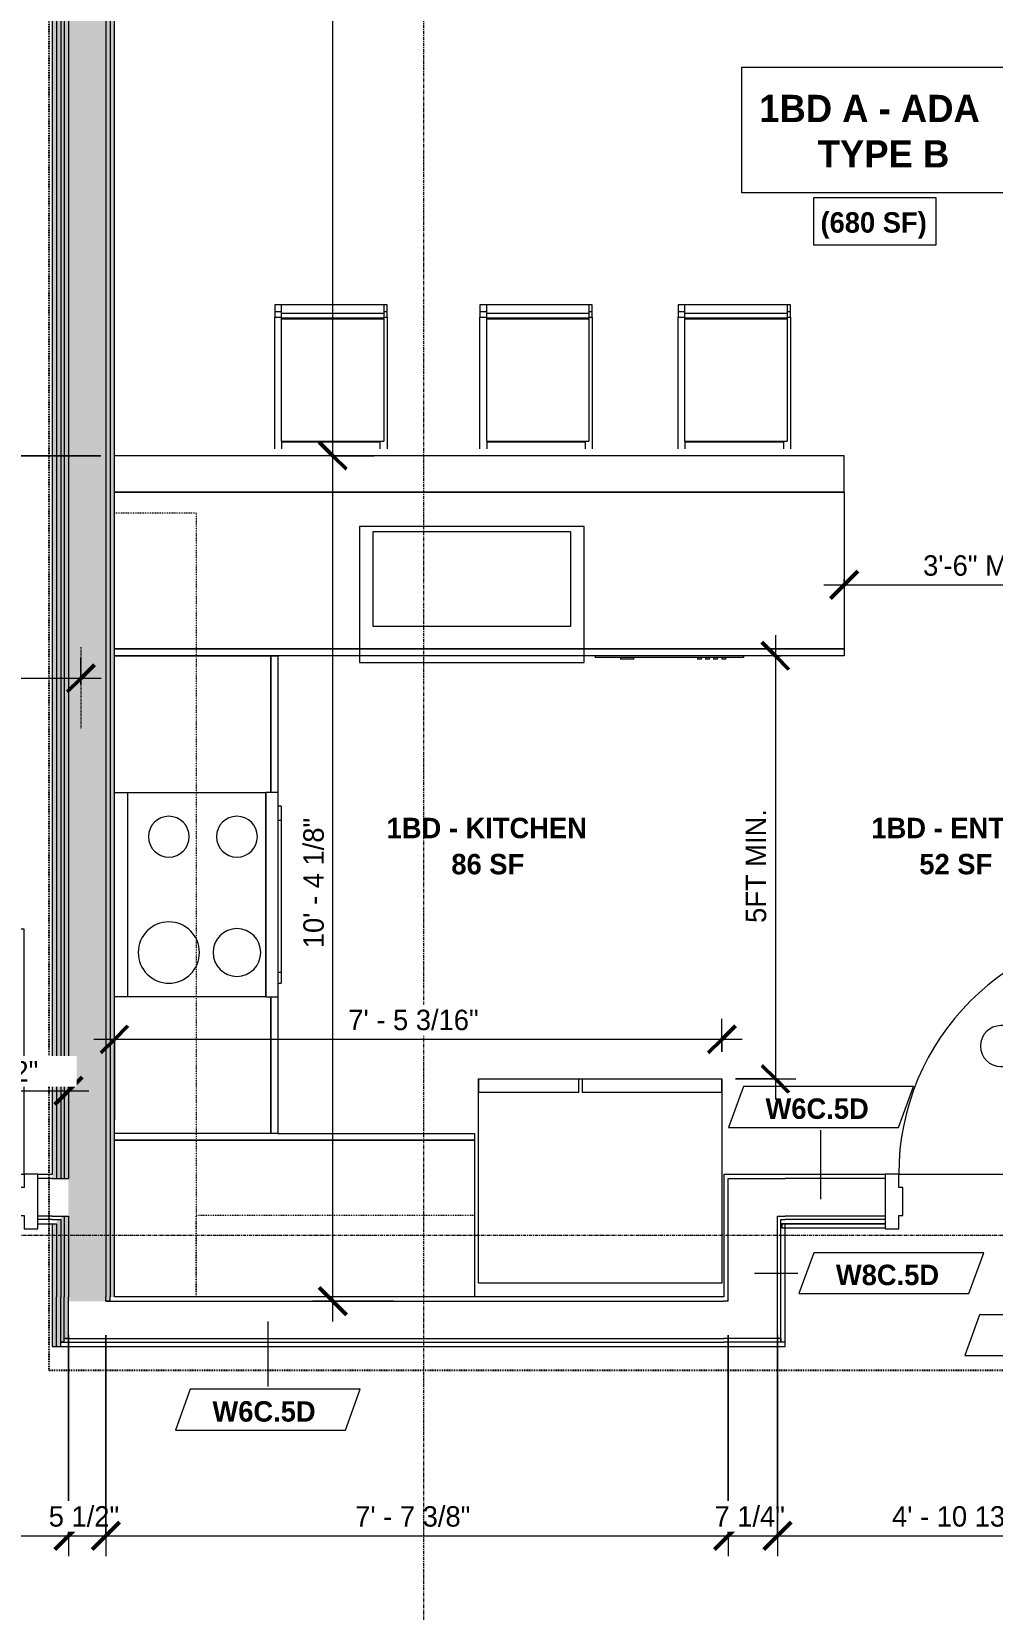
# Model space of a CAD drawing. Header units: inches. Extents: x -4058 to -1781, y 9814 to 12264.
# Drawn here: x -3211.9 to -3070.8, y 10412.3 to 10643.9 of the extents above; entities that cross this region are included whole.
import ezdxf

# ---------------------------------------------------------------- set-up
doc = ezdxf.new("R2010")
doc.units = ezdxf.units.IN
doc.header["$MEASUREMENT"] = 0
for name, pattern in [('Dash', [0.25, 0.125, -0.125]), ('Dash 3_32_', [0.1875, 0.09375, -0.09375]), ('Dash_2_', [0.25, 0.125, -0.125]), ('Grid Line 1_2_', [0.875, 0.5, -0.125, 0.125, -0.125])]:
    doc.linetypes.add(name, pattern=pattern)
for name, color, linetype, lineweight in [('0-1', 7, 'Continuous', 5), ('0-2', 7, 'Continuous', 9), ('A-ANNO-DIMS', 211, 'Continuous', 9), ('A-ANNO-DIMS-32', 211, 'Continuous', 9), ('A-AREA-IDEN', 2, 'Continuous', 9), ('A-DETL-1', 90, 'Dash 3_32_', 9), ('A-DOOR-1', 7, 'Continuous', 9), ('A-DOOR-FRAM-1', 7, 'Continuous', 9), ('A-DOOR-IDEN', 31, 'Continuous', 9), ('A-FLOR-2', 192, 'Continuous', 9), ('A-WALL-1', 7, 'Continuous', 9), ('A-WALL-2', 113, 'Continuous', 9), ('A-WALL-IDEN', 211, 'Continuous', 9), ('I-FURN', 30, 'Continuous', 9), ('I-WALL-1', 1, 'Continuous', 18), ('I-WALL-2', 10, 'Continuous', 5), ('I-WALL-3', 7, 'Continuous', 9), ('P-SANR-FIXT', 6, 'Continuous', 9), ('Q-CASE', 31, 'Continuous', 9), ('Q-CASE-HDLN', 31, 'Dash', 9), ('Q-SPCQ', 91, 'Continuous', 9), ('S-GRID-1', 1, 'Grid Line 1_2_', 9)]:
    doc.layers.add(name, color=color, linetype=linetype, lineweight=lineweight)
doc.layers.add('0-3', color=250, linetype='Dash_2_')
doc.styles.add('Century Gothic', font='ufonts.com_century-gothic.ttf', dxfattribs={"height": 3})
doc.styles.add('Century Gothic_B', font='GOTHICB.TTF', dxfattribs={"height": 4})
doc.styles.add('Century Gothic_B_1', font='GOTHICB.TTF', dxfattribs={"height": 3})
doc.dimstyles.new('MARKETING_DIMENSION', dxfattribs={"dimscale": 12, "dimtxt": 3.132505, "dimasz": 0.333333, "dimexe": 0.25, "dimexo": 0.166667, "dimgap": 0.041667, "dimtad": 1, "dimdec": 4, "dimrnd": 0.0625, "dimzin": 3, "dimdsep": 46, "dimlunit": 4, "dimtxsty": 'Century Gothic', "dimblk1": 'OBLIQUE', "dimblk2": 'OBLIQUE', "dimsah": 1, "dimcen": 0.09, "dimdle": 0.25, "dimazin": 0, "dimtfac": 1, "dimtdec": 4, "dimtix": 1, "dimtmove": 0, "dimatfit": 3, "dimfxl": 1, "dimtvp": 1, "dimtfill": 1, "dimfrac": 2, "dimtolj": 1, "dimtzin": 0, "dimarcsym": 2})
doc.dimstyles.new('THE_DIMENSION_STRING_2', dxfattribs={"dimscale": 12, "dimtxt": 3.132505, "dimasz": 0.333333, "dimexe": 0.25, "dimexo": 0.166667, "dimgap": 0.041667, "dimtad": 1, "dimdec": 4, "dimrnd": 0.0625, "dimzin": 3, "dimdsep": 46, "dimlunit": 4, "dimtxsty": 'Century Gothic', "dimblk1": 'OBLIQUE', "dimblk2": 'OBLIQUE', "dimsah": 1, "dimcen": 0.09, "dimdle": 0.25, "dimazin": 0, "dimtfac": 1, "dimtdec": 4, "dimtix": 1, "dimtmove": 0, "dimatfit": 3, "dimfxl": 1, "dimtvp": 1, "dimtfill": 1, "dimfrac": 2, "dimtolj": 1, "dimtzin": 0, "dimarcsym": 2})
doc.dimstyles.new('THE_DIMENSION_STRING_3', dxfattribs={"dimscale": 12, "dimtxt": 3.132505, "dimasz": 0.333333, "dimexe": 0.25, "dimexo": 0.166667, "dimgap": 0.041667, "dimtad": 1, "dimdec": 4, "dimrnd": 0.0625, "dimzin": 3, "dimdsep": 46, "dimlunit": 4, "dimtxsty": 'Century Gothic', "dimblk1": 'OBLIQUE', "dimblk2": 'OBLIQUE', "dimsah": 1, "dimcen": 0.09, "dimdle": 0.25, "dimazin": 0, "dimtfac": 1, "dimtdec": 4, "dimtix": 1, "dimtmove": 0, "dimatfit": 3, "dimfxl": 1, "dimtvp": 1, "dimtfill": 1, "dimfrac": 2, "dimtolj": 1, "dimtzin": 0, "dimarcsym": 2})
doc.dimstyles.new('THE_DIMENSION_STRING_4', dxfattribs={"dimscale": 12, "dimtxt": 3.132505, "dimasz": 0.333333, "dimexe": 0.25, "dimexo": 0.166667, "dimgap": 0.041667, "dimtad": 1, "dimdec": 4, "dimrnd": 0.0625, "dimzin": 3, "dimdsep": 46, "dimlunit": 4, "dimtxsty": 'Century Gothic', "dimblk1": 'OBLIQUE', "dimblk2": 'OBLIQUE', "dimsah": 1, "dimcen": 0.09, "dimdle": 0.25, "dimazin": 0, "dimtfac": 1, "dimtdec": 4, "dimtix": 1, "dimtmove": 0, "dimatfit": 3, "dimfxl": 1, "dimtvp": 1, "dimtfill": 1, "dimfrac": 2, "dimtolj": 1, "dimtzin": 0, "dimarcsym": 2})
doc.dimstyles.new('THE_DIMENSION_STRING_5', dxfattribs={"dimscale": 12, "dimtxt": 3.132505, "dimasz": 0.333333, "dimexe": 0.25, "dimexo": 0.166667, "dimgap": 0.041667, "dimtad": 1, "dimdec": 4, "dimrnd": 0.0625, "dimzin": 3, "dimdsep": 46, "dimlunit": 4, "dimtxsty": 'Century Gothic', "dimblk1": 'OBLIQUE', "dimblk2": 'OBLIQUE', "dimsah": 1, "dimcen": 0.09, "dimdle": 0.25, "dimazin": 0, "dimtfac": 1, "dimtdec": 4, "dimtix": 1, "dimtmove": 0, "dimatfit": 3, "dimfxl": 1, "dimtvp": 1, "dimtfill": 1, "dimfrac": 2, "dimtolj": 1, "dimtzin": 0, "dimarcsym": 2})

# ---------------------------------------------------------------- blocks, each defined once
blk = doc.blocks.new('HOLLOW METAL - UNIT DOOR-2191978-UNIT PLANS - 1ST FLOOR')
at = {"layer": 'A-DOOR-1'}
for p, q in [((18, 39.875), (16.25, 39.875)), ((16.25, 39.875), (16.25, 3.875)), ((18, 3.875), (18, 39.875)), ((16.25, 3.875), (18, 3.875))]:
    blk.add_line(p, q, dxfattribs=at)
blk.add_arc((18, 3.875), 36, 90, 180, dxfattribs=at)
at = {"layer": 'A-DOOR-FRAM-1'}
for p, q in [((-18, 3.875), (-20, 3.875)), ((-20, 3.875), (-20, -4.125)), ((-18, 1.9375), (-18, 3.875)), ((18, 3.875), (18, 1.9375)), ((20, 3.875), (18, 3.875)), ((20, -4.125), (20, 3.875)), ((-17.375, 1.9375), (-18, 1.9375)), ((-17.375, -2.1875), (-17.375, 1.9375)), ((18, 1.9375), (17.375, 1.9375)), ((17.375, 1.9375), (17.375, -2.1875)), ((-18, -4.125), (-18, -2.1875)), ((-18, -2.1875), (-17.375, -2.1875)), ((17.375, -2.1875), (18, -2.1875)), ((18, -2.1875), (18, -4.125)), ((-20, -4.125), (-18, -4.125)), ((18, -4.125), (20, -4.125))]:
    blk.add_line(p, q, dxfattribs=at)
blk = doc.blocks.new('CTR - 1st Phase - Common Walls_rvt-1-UNIT PLANS - 1ST FLOOR')
at = {"layer": 'I-WALL-1'}
blk.add_hatch(color=256, dxfattribs=at).paths.add_polyline_path([(-3199.76, 10458.16), (-3199.76, 10814.49), (-3200.39, 10814.49), (-3200.39, 10458.16)], flags=0)
at = {"layer": 'I-WALL-2'}
h = blk.add_hatch(color=256, dxfattribs=at)
h.paths.add_polyline_path([(-3208.89, 10450.91), (-3208.26, 10450.91), (-3208.26, 10468.91), (-3208.89, 10468.91), (-3208.89, 10458.16)], flags=0)
h.paths.add_polyline_path([(-3208.26, 10475.54), (-3208.26, 10814.49), (-3208.89, 10814.49), (-3208.89, 10475.54)], flags=0)
h = blk.add_hatch(color=256, dxfattribs=at)
h.paths.add_polyline_path([(-3208.26, 10450.91), (-3207.64, 10450.91), (-3207.64, 10469.54), (-3208.26, 10469.54), (-3208.26, 10458.16)], flags=0)
h.paths.add_polyline_path([(-3208.26, 10475.54), (-3207.64, 10475.54), (-3207.64, 10814.49), (-3208.26, 10814.49), (-3208.26, 10482.31)], flags=0)
h = blk.add_hatch(color=256, dxfattribs=at)
h.paths.add_polyline_path([(-3207.14, 10451.54), (-3207.14, 10470.04), (-3207.64, 10470.04), (-3207.64, 10451.54)], flags=0)
h.paths.add_polyline_path([(-3207.14, 10475.54), (-3207.14, 10814.49), (-3207.64, 10814.49), (-3207.64, 10475.54)], flags=0)
h = blk.add_hatch(color=256, dxfattribs=at)
h.paths.add_polyline_path([(-3207.14, 10452.04), (-3206.51, 10452.04), (-3206.51, 10470.04), (-3207.14, 10470.04), (-3207.14, 10458.16)], flags=0)
h.paths.add_polyline_path([(-3207.14, 10475.54), (-3206.51, 10475.54), (-3206.51, 10814.49), (-3207.14, 10814.49), (-3207.14, 10482.31)], flags=0)
for points in [[(-3201.01, 10457.54), (-3201.01, 10814.49), (-3206.51, 10814.49), (-3206.51, 10457.54)], [(-3200.39, 10457.54), (-3200.39, 10814.49), (-3201.01, 10814.49), (-3201.01, 10457.54)]]:
    blk.add_hatch(color=256, dxfattribs=at).paths.add_polyline_path(points, flags=0)
at = {"layer": 'A-WALL-1'}
for p, q in [((-3208.26, 10814.49), (-3208.26, 10475.54)), ((-3207.64, 10814.49), (-3207.64, 10475.54)), ((-3207.14, 10814.49), (-3207.14, 10475.54)), ((-3206.51, 10814.49), (-3206.51, 10475.54)), ((-3201.01, 10814.49), (-3201.01, 10458.16)), ((-3200.39, 10814.49), (-3200.39, 10458.16)), ((-3208.89, 10475.54), (-3211.01, 10475.54)), ((-3208.89, 10475.54), (-3208.26, 10475.54)), ((-3208.26, 10475.54), (-3207.64, 10475.54)), ((-3207.64, 10475.54), (-3207.14, 10475.54)), ((-3207.14, 10475.54), (-3206.51, 10475.54)), ((-3109.61, 10475.54), (-3102.36, 10475.54)), ((-3109.61, 10457.54), (-3109.61, 10475.54)), ((-3102.36, 10475.54), (-3101.24, 10475.54)), ((-3086.57, 10475.54), (-3101.24, 10475.54)), ((-3208.89, 10470.04), (-3211.01, 10470.04)), ((-3208.89, 10470.04), (-3207.64, 10470.04)), ((-3207.64, 10470.04), (-3207.14, 10470.04)), ((-3207.14, 10470.04), (-3207.14, 10458.16)), ((-3207.14, 10470.04), (-3206.51, 10470.04)), ((-3206.51, 10470.04), (-3206.51, 10458.16)), ((-3102.36, 10470.04), (-3101.86, 10470.04)), ((-3102.36, 10452.04), (-3102.36, 10470.04)), ((-3101.86, 10470.04), (-3101.24, 10470.04)), ((-3086.57, 10470.04), (-3101.24, 10470.04)), ((-3208.89, 10469.54), (-3211.01, 10469.54)), ((-3208.89, 10469.54), (-3208.26, 10469.54)), ((-3208.89, 10468.91), (-3208.26, 10468.91)), ((-3208.26, 10469.54), (-3207.64, 10469.54)), ((-3208.26, 10468.91), (-3208.26, 10458.16)), ((-3207.64, 10469.54), (-3207.64, 10458.16)), ((-3101.86, 10468.91), (-3101.86, 10469.54)), ((-3101.86, 10469.54), (-3101.24, 10469.54)), ((-3101.86, 10468.91), (-3101.86, 10469.54)), ((-3101.86, 10468.91), (-3101.24, 10468.91)), ((-3101.86, 10452.04), (-3101.86, 10468.91)), ((-3086.57, 10469.54), (-3101.24, 10469.54)), ((-3208.26, 10450.91), (-3208.26, 10458.16)), ((-3207.64, 10451.54), (-3207.64, 10458.16)), ((-3207.14, 10452.04), (-3207.14, 10458.16)), ((-3206.51, 10457.54), (-3206.51, 10458.16)), ((-3201.01, 10457.54), (-3201.01, 10458.16)), ((-3200.39, 10457.54), (-3200.39, 10458.16)), ((-3206.51, 10452.04), (-3206.51, 10457.54)), ((-3200.39, 10457.54), (-3201.01, 10457.54)), ((-3201.01, 10457.54), (-3200.39, 10457.54)), ((-3200.39, 10457.54), (-3110.24, 10457.54)), ((-3109.61, 10457.54), (-3110.24, 10457.54)), ((-3207.64, 10450.91), (-3207.64, 10451.54)), ((-3207.14, 10451.54), (-3207.64, 10451.54)), ((-3207.64, 10451.54), (-3207.14, 10451.54)), ((-3207.14, 10451.54), (-3207.14, 10452.04)), ((-3206.51, 10452.04), (-3207.14, 10452.04)), ((-3207.14, 10452.04), (-3206.51, 10452.04)), ((-3207.14, 10451.54), (-3110.24, 10451.54)), ((-3206.51, 10452.04), (-3110.24, 10452.04)), ((-3109.61, 10452.04), (-3110.24, 10452.04)), ((-3101.86, 10451.54), (-3110.24, 10451.54)), ((-3102.36, 10452.04), (-3109.61, 10452.04)), ((-3101.86, 10452.04), (-3102.36, 10452.04)), ((-3101.86, 10452.04), (-3101.86, 10451.54)), ((-3101.86, 10451.54), (-3101.86, 10452.04)), ((-3101.24, 10451.54), (-3101.86, 10451.54))]:
    blk.add_line(p, q, dxfattribs=at)
at = {"layer": 'I-WALL-3'}
for p, q in [((-3208.89, 10814.49), (-3208.89, 10476.16)), ((-3199.76, 10458.16), (-3199.76, 10814.49)), ((-3208.89, 10476.16), (-3211.01, 10476.16)), ((-3110.24, 10476.16), (-3110.24, 10458.16)), ((-3109.61, 10476.16), (-3110.24, 10476.16)), ((-3101.24, 10476.16), (-3109.61, 10476.16)), ((-3086.57, 10476.16), (-3101.24, 10476.16)), ((-3211.01, 10468.91), (-3208.89, 10468.91)), ((-3208.89, 10468.91), (-3208.89, 10458.16)), ((-3086.57, 10468.91), (-3101.74, 10468.91)), ((-3101.74, 10468.91), (-3101.74, 10468.29)), ((-3101.74, 10468.29), (-3086.57, 10468.29)), ((-3101.24, 10468.91), (-3086.57, 10468.91)), ((-3101.24, 10451.54), (-3101.24, 10468.91)), ((-3208.89, 10458.16), (-3208.89, 10450.91)), ((-3110.24, 10458.16), (-3199.76, 10458.16)), ((-3101.24, 10450.91), (-3101.24, 10451.54)), ((-3208.89, 10450.91), (-3208.26, 10450.91)), ((-3208.26, 10450.91), (-3207.64, 10450.91)), ((-3207.64, 10450.91), (-3110.24, 10450.91)), ((-3110.24, 10450.91), (-3101.24, 10450.91))]:
    blk.add_line(p, q, dxfattribs=at)
at = {"layer": '0-2'}
for p in [(-3231.01, 10472.29), (-3066.57, 10472.29)]:
    blk.add_blockref('HOLLOW METAL - UNIT DOOR-2191978-UNIT PLANS - 1ST FLOOR', p, dxfattribs=at)
blk = doc.blocks.new('Bar_Stool_6722_1_ - Bar_Stool_6722_1_-V23-UNIT PLANS - 1ST FLOOR')
at = {"layer": 'I-FURN'}
for p, q in [((1, 0), (0, 0)), ((0, 0), (0, -0.98)), ((0, -0.98), (1, -0.98)), ((0, -0.98), (0, -1.78)), ((0, -1.78), (1, -1.78)), ((0, -17.72), (0, -1.78)), ((1, -1.24), (1, 0)), ((16, 0), (1, 0)), ((1, -1.91), (1, -1.24)), ((16, -1.24), (1, -1.24)), ((1, -1.91), (16, -1.91)), ((1, -2.03), (1, -1.91)), ((1, -17.63), (1, -2.03)), ((1, -2.03), (16, -2.03)), ((16.5, 0), (16, 0)), ((16, 0), (16, -1.24)), ((16, -0.98), (16.5, -0.98)), ((16, -1.24), (16, -1.91)), ((16, -1.78), (16.5, -1.78)), ((16, -1.91), (16, -2.03)), ((16, -2.03), (16, -17.63)), ((16.5, -0.98), (16.5, 0)), ((16.5, -1.78), (16.5, -0.98)), ((16.5, -1.78), (16.5, -17.72)), ((0, -19.21), (0, -17.72)), ((1, -19.89), (1, -17.63)), ((16, -17.63), (16, -19.89)), ((16.5, -17.72), (16.5, -19.21)), ((0, -21.11), (0, -19.21)), ((1, -19.99), (1, -19.89)), ((1, -19.99), (1, -20.06)), ((1, -20), (16, -20)), ((1, -20.06), (1, -20.14)), ((15.5, -20.14), (1, -20.14)), ((1, -20.14), (1, -21.11)), ((15.5, -20.06), (15.5, -19.99)), ((15.5, -20.14), (15.5, -20.06)), ((15.5, -21.11), (15.5, -20.14)), ((16, -19.89), (16, -19.99)), ((16.5, -19.21), (16.5, -21.11))]:
    blk.add_line(p, q, dxfattribs=at)
blk = doc.blocks.new('OD_CW_Upper Cabinet - OD_CW_Upper Cabinet-3856829-UNIT PLANS - 1ST FLOOR')
at = {"layer": 'Q-CASE-HDLN'}
for p, q in [((0.74, -24), (0.74, -12)), ((0.74, -12), (115.86, -12)), ((115.86, -12), (115.86, -24)), ((115.86, -24), (0.74, -24))]:
    blk.add_line(p, q, dxfattribs=at)
blk = doc.blocks.new('OD_CW_Base Cabinet - OD_CW_Base Cabinet-3857752-UNIT PLANS - 1ST FLOOR')
at = {"layer": 'Q-CASE'}
for p, q in [((0.74, -24), (0.74, 0)), ((0.74, 0), (20.8, 0)), ((0.74, -1), (0.74, 0)), ((0.74, 0), (20.8, 0)), ((20.8, -1), (0.74, -1)), ((0.74, -24), (0.74, -1)), ((0.74, -1), (20.8, -1)), ((50.8, 0), (70.86, 0)), ((50.8, 0), (70.86, 0)), ((70.86, -1), (50.8, -1)), ((50.8, -1), (70.86, -1)), ((70.86, 0), (70.86, -24)), ((70.86, 0), (70.86, -1)), ((70.86, -1), (70.86, -24))]:
    blk.add_line(p, q, dxfattribs=at)
blk = doc.blocks.new('OD_CW_Base Cabinet - OD_CW_Base Cabinet-3870047-UNIT PLANS - 1ST FLOOR')
at = {"layer": 'Q-CASE'}
for p, q in [((0.74, 0), (107.93, 0)), ((0.74, -24), (0.74, 0)), ((107.93, -24), (0.74, -24))]:
    blk.add_line(p, q, dxfattribs=at)
blk = doc.blocks.new('OD_CW_Upper Cabinet - OD_CW_Upper Cabinet-3876543-UNIT PLANS - 1ST FLOOR')
at = {"layer": 'Q-CASE-HDLN'}
for p, q in [((0.74, -24), (0.74, -12)), ((0.74, -12), (41.64, -12)), ((41.64, -12), (41.64, -24)), ((41.64, -24), (0.74, -24))]:
    blk.add_line(p, q, dxfattribs=at)
blk = doc.blocks.new('OD_CW_Base Cabinet - OD_CW_Base Cabinet-3876544-UNIT PLANS - 1ST FLOOR')
at = {"layer": 'Q-CASE'}
for p, q in [((53.64, -1), (0.74, -1)), ((0.74, -1), (53.64, -1)), ((24.74, 0), (53.64, 0)), ((24.74, 0), (53.64, 0)), ((53.64, 0), (53.64, -24)), ((53.64, 0), (53.64, -1)), ((53.64, -1), (53.64, -24))]:
    blk.add_line(p, q, dxfattribs=at)
blk = doc.blocks.new('Refrigerator_-_Side-by-Side_6047 - 36_ X 30_-1372843-UNIT PLANS - 1ST FLOOR')
at = {"layer": 'Q-SPCQ'}
for p, q in [((-17.88, 15.58), (17.87, 15.58)), ((-17.88, -14.42), (-17.88, 15.58)), ((-17.88, 15.58), (-3.13, 15.58)), ((-17.88, 15.58), (-17.88, 13.58)), ((-3.13, 13.58), (-3.13, 15.58)), ((-2.63, 15.58), (17.87, 15.58)), ((-2.63, 15.58), (-2.63, 13.58)), ((17.87, 15.58), (17.87, -14.42)), ((17.87, 13.58), (17.87, 15.58)), ((-3.13, 13.58), (-17.88, 13.58)), ((17.87, 13.58), (-2.63, 13.58)), ((17.87, -14.42), (-17.88, -14.42))]:
    blk.add_line(p, q, dxfattribs=at)
blk = doc.blocks.new('Dishwasher_15404 - 34_ counter-547918-UNIT PLANS - 1ST FLOOR')
at = {"layer": 'Q-SPCQ'}
for p, q in [((23.87, 22.91), (24.12, 22.91)), ((24.12, 22.91), (24.12, 1.09)), ((24.37, 20.28), (24.12, 20.28)), ((24.12, 19.69), (24.37, 19.69)), ((24.37, 19.1), (24.12, 19.1)), ((24.37, 19.1), (24.37, 18.51)), ((24.37, 20.28), (24.37, 19.69)), ((24.12, 18.51), (24.37, 18.51)), ((24.37, 17.92), (24.12, 17.92)), ((24.12, 17.33), (24.37, 17.33)), ((24.37, 16.74), (24.12, 16.74)), ((24.37, 17.92), (24.37, 17.33)), ((24.37, 16.74), (24.37, 16.15)), ((24.12, 16.15), (24.37, 16.15)), ((24.37, 6.79), (24.12, 6.79)), ((24.12, 4.82), (24.37, 4.82)), ((24.37, 6.79), (24.37, 5.81)), ((24.37, 5.81), (24.37, 4.82)), ((23.87, 1.09), (24.12, 1.09))]:
    blk.add_line(p, q, dxfattribs=at)
blk = doc.blocks.new('Range - 24_ x 30_-2320547-UNIT PLANS - 1ST FLOOR')
at = {"layer": 'Q-SPCQ'}
for p, q in [((0, 22), (0, 24)), ((30, 24), (30, 22)), ((0, 1.75), (0, 22)), ((0, 22), (30, 22)), ((30, 22), (30, 1.75)), ((30, 1.75), (0, 1.75)), ((0, 1.75), (30, 1.75)), ((0, 1.75), (0, 0)), ((30, 0), (30, 1.75)), ((30, 0), (0, 0)), ((2, 0), (2, -0.5)), ((3.61, -0.5), (2, -0.5)), ((3.61, 0), (3.61, -0.5)), ((25.87, -0.5), (3.61, -0.5)), ((25.87, -0.5), (25.87, 0)), ((28, -0.5), (25.87, -0.5)), ((28, -0.5), (28, 0))]:
    blk.add_line(p, q, dxfattribs=at)
for centre, radius, start, end in [((6.5, 16), 4.5, 0, 180), ((23.5, 16), 3, 0, 180), ((6.5, 16), 4.5, 180, 360), ((23.5, 16), 3, 180, 360), ((6.5, 6), 3.5, 0, 180), ((23.5, 6), 3, 0, 180), ((6.5, 6), 3.5, 180, 360), ((23.5, 6), 3, 180, 360)]:
    blk.add_arc(centre, radius, start, end, dxfattribs=at)
blk = doc.blocks.new('Stainless Steel Farmhous Kitchen Sink - Stainless Steel Farmhous Kitchen Sink-2443921-UNIT PLANS - 1ST FLOOR')
at = {"layer": 'P-SANR-FIXT'}
for p, q in [((0, -2.25), (-33, -2.25)), ((-33, -2.25), (-33, -22.2)), ((0, -22.2), (0, -2.25)), ((-31, -16.96), (-31, -3)), ((-31, -3), (-2, -3)), ((-2, -3), (-2, -16.96)), ((-2, -16.96), (-31, -16.96)), ((-33, -22.2), (0, -22.2))]:
    blk.add_line(p, q, dxfattribs=at)
blk = doc.blocks.new('Wall Tag - Arch Wall-3956453-UNIT PLANS - 1ST FLOOR')
at = {"layer": 'A-WALL-IDEN'}
for p, q in [((-0.3561, 0.0937), (-0.4244, -0.0937)), ((0.4244, 0.0937), (-0.3561, 0.0937)), ((0.3561, -0.0937), (0.4244, 0.0937)), ((-0.4244, -0.0937), (0.3561, -0.0937))]:
    blk.add_line(p, q, dxfattribs=at)
blk = doc.blocks.new('DIMBLOCK409-UNIT PLANS - 1ST FLOOR')
at = {"layer": 'A-ANNO-DIMS-32'}
for p, q in [((-3249.3, 10580.59), (-3249.3, 10545.97)), ((-3249.3, 10548.97), (-3249.3, 10580.59)), ((-3204.7, 10548.14), (-3204.7, 10551.97)), ((-3201.7, 10548.97), (-3252.3, 10548.97)), ((-3204.7, 10548.97), (-3204.7, 10548.14))]:
    blk.add_line(p, q, dxfattribs=at)
at = {"layer": 'A-ANNO-DIMS-32', "lineweight": 50}
for p, q in [((-3249.3, 10548.97), (-3247.3, 10550.97)), ((-3204.7, 10548.97), (-3202.7, 10550.97)), ((-3249.3, 10548.97), (-3251.3, 10546.97)), ((-3204.7, 10548.97), (-3206.7, 10546.97))]:
    blk.add_line(p, q, dxfattribs=at)
at = {"layer": 'A-ANNO-DIMS-32', "color": 0, "insert": (-3236.07, 10553.31), "char_height": 3, "width": 21.7784, "attachment_point": 1, "line_spacing_factor": 0.984502, "style": 'Century Gothic', "bg_fill": 3, "box_fill_scale": 1.25, "bg_fill_color": 256, "bg_fill_true_color": 13158600, "bg_fill_transparency": 0}
blk.add_mtext('3\' - 8 5/8"', dxfattribs=at)
blk = doc.blocks.new('_Oblique')
at = {"color": 0, "linetype": 'ByBlock', "lineweight": -2}
blk.add_line((-0.5, -0.5), (0.5, 0.5), dxfattribs=at)
blk = doc.blocks.new('DIMBLOCK898-UNIT PLANS - 1ST FLOOR')
at = {"layer": 'A-ANNO-DIMS-32'}
for p, q in [((-3234.01, 10488.43), (-3203.51, 10488.43)), ((-3231.01, 10489.26), (-3231.01, 10485.43)), ((-3231.01, 10488.43), (-3231.01, 10489.26)), ((-3206.51, 10489.26), (-3206.51, 10485.43)), ((-3206.51, 10488.43), (-3206.51, 10489.26))]:
    blk.add_line(p, q, dxfattribs=at)
at = {"layer": 'A-ANNO-DIMS-32', "lineweight": 50}
for p, q in [((-3231.01, 10488.43), (-3233.01, 10486.43)), ((-3231.01, 10488.43), (-3229.01, 10490.43)), ((-3206.51, 10488.43), (-3208.51, 10486.43)), ((-3206.51, 10488.43), (-3204.51, 10490.43))]:
    blk.add_line(p, q, dxfattribs=at)
at = {"layer": 'A-ANNO-DIMS-32', "color": 0, "insert": (-3227.84, 10492.78), "char_height": 3, "width": 21.7784, "attachment_point": 1, "line_spacing_factor": 0.984502, "style": 'Century Gothic', "bg_fill": 3, "box_fill_scale": 1.25, "bg_fill_color": 256, "bg_fill_true_color": 13158600, "bg_fill_transparency": 0}
blk.add_mtext('2\' - 0 1/2"', dxfattribs=at)
blk = doc.blocks.new('DIMBLOCK945-UNIT PLANS - 1ST FLOOR')
at = {"layer": 'A-ANNO-DIMS-32'}
for p, q in [((-3266.8, 10452.54), (-3266.8, 10420.11)), ((-3266.8, 10423.11), (-3266.8, 10452.54)), ((-3206.51, 10452.54), (-3206.51, 10420.11)), ((-3206.51, 10423.11), (-3206.51, 10452.54)), ((-3266.8, 10423.11), (-3206.51, 10423.11))]:
    blk.add_line(p, q, dxfattribs=at)
at = {"layer": 'A-ANNO-DIMS-32', "lineweight": 50}
for p, q in [((-3266.8, 10423.11), (-3264.8, 10425.11)), ((-3206.51, 10423.11), (-3204.51, 10425.11)), ((-3266.8, 10423.11), (-3268.8, 10421.11)), ((-3206.51, 10423.11), (-3208.51, 10421.11))]:
    blk.add_line(p, q, dxfattribs=at)
at = {"layer": 'A-ANNO-DIMS-32', "color": 0, "insert": (-3246.9, 10427.45), "char_height": 3, "width": 24.5827, "attachment_point": 1, "line_spacing_factor": 0.984502, "style": 'Century Gothic', "bg_fill": 3, "box_fill_scale": 1.25, "bg_fill_color": 256, "bg_fill_true_color": 13158600, "bg_fill_transparency": 0}
blk.add_mtext('5\' - 0 5/16"', dxfattribs=at)
blk = doc.blocks.new('DIMBLOCK946-UNIT PLANS - 1ST FLOOR')
at = {"layer": 'A-ANNO-DIMS-32'}
for p, q in [((-3206.51, 10452.54), (-3206.51, 10420.11)), ((-3206.51, 10423.11), (-3206.51, 10452.54)), ((-3201.01, 10452.54), (-3201.01, 10420.11)), ((-3201.01, 10423.11), (-3201.01, 10452.54)), ((-3206.51, 10423.11), (-3201.01, 10423.11))]:
    blk.add_line(p, q, dxfattribs=at)
at = {"layer": 'A-ANNO-DIMS-32', "lineweight": 50}
for p, q in [((-3206.51, 10423.11), (-3204.51, 10425.11)), ((-3201.01, 10423.11), (-3199.01, 10425.11)), ((-3206.51, 10423.11), (-3208.51, 10421.11)), ((-3201.01, 10423.11), (-3203.01, 10421.11))]:
    blk.add_line(p, q, dxfattribs=at)
at = {"layer": 'A-ANNO-DIMS-32', "color": 0, "insert": (-3209.4, 10427.45), "char_height": 3, "width": 13.5444, "attachment_point": 1, "line_spacing_factor": 0.984502, "style": 'Century Gothic', "bg_fill": 3, "box_fill_scale": 1.25, "bg_fill_color": 256, "bg_fill_true_color": 13158600, "bg_fill_transparency": 0}
blk.add_mtext('5 1/2"', dxfattribs=at)
blk = doc.blocks.new('DIMBLOCK947-UNIT PLANS - 1ST FLOOR')
at = {"layer": 'A-ANNO-DIMS-32'}
for p, q in [((-3201.01, 10452.54), (-3201.01, 10420.11)), ((-3201.01, 10423.11), (-3201.01, 10452.54)), ((-3109.61, 10452.54), (-3109.61, 10420.11)), ((-3109.61, 10423.11), (-3109.61, 10452.54)), ((-3201.01, 10423.11), (-3109.61, 10423.11))]:
    blk.add_line(p, q, dxfattribs=at)
at = {"layer": 'A-ANNO-DIMS-32', "lineweight": 50}
for p, q in [((-3201.01, 10423.11), (-3199.01, 10425.11)), ((-3109.61, 10423.11), (-3107.61, 10425.11)), ((-3201.01, 10423.11), (-3203.01, 10421.11)), ((-3109.61, 10423.11), (-3111.61, 10421.11))]:
    blk.add_line(p, q, dxfattribs=at)
at = {"layer": 'A-ANNO-DIMS-32', "color": 0, "insert": (-3164.39, 10427.45), "char_height": 3, "width": 21.7784, "attachment_point": 1, "line_spacing_factor": 0.984502, "style": 'Century Gothic', "bg_fill": 3, "box_fill_scale": 1.25, "bg_fill_color": 256, "bg_fill_true_color": 13158600, "bg_fill_transparency": 0}
blk.add_mtext('7\' - 7 3/8"', dxfattribs=at)
blk = doc.blocks.new('DIMBLOCK948-UNIT PLANS - 1ST FLOOR')
at = {"layer": 'A-ANNO-DIMS-32'}
for p, q in [((-3109.61, 10452.54), (-3109.61, 10420.11)), ((-3109.61, 10423.11), (-3109.61, 10452.54)), ((-3102.36, 10452.54), (-3102.36, 10420.11)), ((-3102.36, 10423.11), (-3102.36, 10452.54)), ((-3109.61, 10423.11), (-3102.36, 10423.11))]:
    blk.add_line(p, q, dxfattribs=at)
at = {"layer": 'A-ANNO-DIMS-32', "lineweight": 50}
for p, q in [((-3109.61, 10423.11), (-3107.61, 10425.11)), ((-3102.36, 10423.11), (-3100.36, 10425.11)), ((-3109.61, 10423.11), (-3111.61, 10421.11)), ((-3102.36, 10423.11), (-3104.36, 10421.11))]:
    blk.add_line(p, q, dxfattribs=at)
at = {"layer": 'A-ANNO-DIMS-32', "color": 0, "insert": (-3111.63, 10427.45), "char_height": 3, "width": 13.5444, "attachment_point": 1, "line_spacing_factor": 0.984502, "style": 'Century Gothic', "bg_fill": 3, "box_fill_scale": 1.25, "bg_fill_color": 256, "bg_fill_true_color": 13158600, "bg_fill_transparency": 0}
blk.add_mtext('7 1/4"', dxfattribs=at)
blk = doc.blocks.new('DIMBLOCK949-UNIT PLANS - 1ST FLOOR')
at = {"layer": 'A-ANNO-DIMS-32'}
for p, q in [((-3102.36, 10452.54), (-3102.36, 10420.11)), ((-3102.36, 10423.11), (-3102.36, 10452.54)), ((-3043.57, 10452.54), (-3043.57, 10420.11)), ((-3043.57, 10423.11), (-3043.57, 10452.54)), ((-3102.36, 10423.11), (-3043.57, 10423.11))]:
    blk.add_line(p, q, dxfattribs=at)
at = {"layer": 'A-ANNO-DIMS-32', "lineweight": 50}
for p, q in [((-3102.36, 10423.11), (-3100.36, 10425.11)), ((-3043.57, 10423.11), (-3041.57, 10425.11)), ((-3102.36, 10423.11), (-3104.36, 10421.11)), ((-3043.57, 10423.11), (-3045.57, 10421.11))]:
    blk.add_line(p, q, dxfattribs=at)
at = {"layer": 'A-ANNO-DIMS-32', "color": 0, "insert": (-3085.55, 10427.45), "char_height": 3, "width": 30.1914, "attachment_point": 1, "line_spacing_factor": 0.984502, "style": 'Century Gothic', "bg_fill": 3, "box_fill_scale": 1.25, "bg_fill_color": 256, "bg_fill_true_color": 13158600, "bg_fill_transparency": 0}
blk.add_mtext('4\' - 10 13/16"', dxfattribs=at)
blk = doc.blocks.new('Door Tag - Type Mark-2601225-UNIT PLANS - 1ST FLOOR')
at = {"layer": 'A-DOOR-IDEN'}
for p, q in [((0.09375, 0.09375), (-0.09375, 0.09375)), ((-0.09375, -0.09375), (0.09375, -0.09375))]:
    blk.add_line(p, q, dxfattribs=at)
for centre, start, end in [((-0.09375, 0), 90, 270), ((0.09375, 0), 270, 90)]:
    blk.add_arc(centre, 0.09375, start, end, dxfattribs=at)
blk = doc.blocks.new('DIMBLOCK1387-UNIT PLANS - 1ST FLOOR')
at = {"layer": 'A-ANNO-DIMS-32', "lineweight": 50}
for p, q in [((-3167.67, 10581.66), (-3169.67, 10583.66)), ((-3167.67, 10581.66), (-3165.67, 10579.66)), ((-3167.67, 10457.54), (-3169.67, 10459.54)), ((-3167.67, 10457.54), (-3165.67, 10455.54))]:
    blk.add_line(p, q, dxfattribs=at)
at = {"layer": 'A-ANNO-DIMS-32'}
for p, q in [((-3161.59, 10581.66), (-3170.67, 10581.66)), ((-3167.67, 10454.54), (-3167.67, 10581.66)), ((-3167.67, 10581.66), (-3161.59, 10581.66)), ((-3158.7, 10457.54), (-3170.67, 10457.54)), ((-3167.67, 10457.54), (-3158.7, 10457.54))]:
    blk.add_line(p, q, dxfattribs=at)
at = {"layer": 'A-ANNO-DIMS-32', "color": 0, "insert": (-3172.01, 10509.36), "char_height": 3, "width": 24.5827, "attachment_point": 1, "rotation": 90, "line_spacing_factor": 0.984502, "style": 'Century Gothic', "bg_fill": 3, "box_fill_scale": 1.25, "bg_fill_color": 256, "bg_fill_true_color": 13158600, "bg_fill_transparency": 0}
blk.add_mtext('10\' - 4 1/8"', dxfattribs=at)
blk = doc.blocks.new('DIMBLOCK1388-UNIT PLANS - 1ST FLOOR')
at = {"layer": 'A-ANNO-DIMS-32'}
for p, q in [((-3167.67, 10581.66), (-3167.67, 10817.49)), ((-3180.31, 10814.49), (-3164.67, 10814.49)), ((-3167.67, 10814.49), (-3180.31, 10814.49)), ((-3161.59, 10581.66), (-3170.67, 10581.66)), ((-3167.67, 10581.66), (-3161.59, 10581.66))]:
    blk.add_line(p, q, dxfattribs=at)
at = {"layer": 'A-ANNO-DIMS-32', "lineweight": 50}
for p, q in [((-3167.67, 10814.49), (-3169.67, 10816.49)), ((-3167.67, 10814.49), (-3165.67, 10812.49)), ((-3167.67, 10581.66), (-3169.67, 10583.66)), ((-3167.67, 10581.66), (-3165.67, 10579.66))]:
    blk.add_line(p, q, dxfattribs=at)
at = {"layer": 'A-ANNO-DIMS-32', "color": 0, "insert": (-3172.01, 10685.5), "char_height": 3, "width": 30.1914, "attachment_point": 1, "rotation": 90, "line_spacing_factor": 0.984502, "style": 'Century Gothic', "bg_fill": 3, "box_fill_scale": 1.25, "bg_fill_color": 256, "bg_fill_true_color": 13158600, "bg_fill_transparency": 0}
blk.add_mtext('19\' - 4 13/16"', dxfattribs=at)
blk = doc.blocks.new('DIMBLOCK1448-UNIT PLANS - 1ST FLOOR')
at = {"layer": 'A-ANNO-DIMS-32'}
for p, q in [((-3102.69, 10555.29), (-3102.69, 10487.16)), ((-3101.86, 10552.29), (-3105.69, 10552.29)), ((-3102.69, 10552.29), (-3101.86, 10552.29)), ((-3108.55, 10490.16), (-3099.69, 10490.16)), ((-3102.69, 10490.16), (-3108.55, 10490.16))]:
    blk.add_line(p, q, dxfattribs=at)
at = {"layer": 'A-ANNO-DIMS-32', "lineweight": 50}
for p, q in [((-3102.69, 10552.29), (-3104.69, 10554.29)), ((-3102.69, 10552.29), (-3100.69, 10550.29)), ((-3102.69, 10490.16), (-3104.69, 10492.16)), ((-3102.69, 10490.16), (-3100.69, 10488.16))]:
    blk.add_line(p, q, dxfattribs=at)
at = {"layer": 'A-ANNO-DIMS-32', "color": 0, "insert": (-3107.04, 10513.07), "char_height": 3, "width": 19.5707, "attachment_point": 1, "rotation": 90, "line_spacing_factor": 0.984502, "style": 'Century Gothic', "bg_fill": 3, "box_fill_scale": 1.25, "bg_fill_color": 256, "bg_fill_true_color": 13158600, "bg_fill_transparency": 0}
blk.add_mtext('5FT MIN.', dxfattribs=at)
blk = doc.blocks.new('DIMBLOCK1452-UNIT PLANS - 1ST FLOOR')
at = {"layer": 'A-ANNO-DIMS-32'}
for p, q in [((-3199.76, 10484.16), (-3199.76, 10498.98)), ((-3110.55, 10494.16), (-3110.55, 10498.98)), ((-3107.55, 10495.98), (-3202.76, 10495.98)), ((-3199.76, 10495.98), (-3199.76, 10484.16)), ((-3110.55, 10495.98), (-3110.55, 10494.16))]:
    blk.add_line(p, q, dxfattribs=at)
at = {"layer": 'A-ANNO-DIMS-32', "lineweight": 50}
for p, q in [((-3199.76, 10495.98), (-3197.76, 10497.98)), ((-3110.55, 10495.98), (-3108.55, 10497.98)), ((-3199.76, 10495.98), (-3201.76, 10493.98)), ((-3110.55, 10495.98), (-3112.55, 10493.98))]:
    blk.add_line(p, q, dxfattribs=at)
at = {"layer": 'A-ANNO-DIMS-32', "color": 0, "insert": (-3165.4, 10500.33), "char_height": 3, "width": 24.5827, "attachment_point": 1, "line_spacing_factor": 0.984502, "style": 'Century Gothic', "bg_fill": 3, "box_fill_scale": 1.25, "bg_fill_color": 256, "bg_fill_true_color": 13158600, "bg_fill_transparency": 0}
blk.add_mtext('7\' - 5 3/16"', dxfattribs=at)
blk = doc.blocks.new('DIMBLOCK1453-UNIT PLANS - 1ST FLOOR')
at = {"layer": 'A-ANNO-DIMS-32', "lineweight": 50}
for p, q in [((-3092.57, 10562.69), (-3090.57, 10564.69)), ((-3051.01, 10562.69), (-3049.01, 10564.69)), ((-3092.57, 10562.69), (-3094.57, 10560.69)), ((-3051.01, 10562.69), (-3053.01, 10560.69))]:
    blk.add_line(p, q, dxfattribs=at)
at = {"layer": 'A-ANNO-DIMS-32'}
for p, q in [((-3095.57, 10562.69), (-3048.01, 10562.69)), ((-3092.57, 10563.52), (-3092.57, 10559.69)), ((-3092.57, 10562.69), (-3092.57, 10563.52)), ((-3051.01, 10563.52), (-3051.01, 10559.69)), ((-3051.01, 10562.69), (-3051.01, 10563.52))]:
    blk.add_line(p, q, dxfattribs=at)
at = {"layer": 'A-ANNO-DIMS-32', "color": 0, "insert": (-3080.99, 10567.04), "char_height": 3, "width": 22.0767, "attachment_point": 1, "line_spacing_factor": 0.984502, "style": 'Century Gothic', "bg_fill": 3, "box_fill_scale": 1.25, "bg_fill_color": 256, "bg_fill_true_color": 13158600, "bg_fill_transparency": 0}
blk.add_mtext('3\'-6" MIN.', dxfattribs=at)
blk = doc.blocks.new('DIMBLOCK1477-UNIT PLANS - 1ST FLOOR')
at = {"layer": 'A-ANNO-DIMS-32', "lineweight": 50}
for p, q in [((-3217.4, 10581.66), (-3219.4, 10583.66)), ((-3217.4, 10581.66), (-3215.4, 10579.66)), ((-3217.4, 10458.16), (-3219.4, 10460.16)), ((-3217.4, 10458.16), (-3215.4, 10456.16))]:
    blk.add_line(p, q, dxfattribs=at)
at = {"layer": 'A-ANNO-DIMS-32'}
for p, q in [((-3217.4, 10584.66), (-3217.4, 10455.16)), ((-3201.76, 10581.66), (-3220.4, 10581.66)), ((-3217.4, 10581.66), (-3201.76, 10581.66)), ((-3213.76, 10458.16), (-3220.4, 10458.16)), ((-3217.4, 10458.16), (-3213.76, 10458.16))]:
    blk.add_line(p, q, dxfattribs=at)
at = {"layer": 'A-ANNO-DIMS-32', "color": 0, "insert": (-3221.75, 10509.67), "char_height": 3, "width": 24.5827, "attachment_point": 1, "rotation": 90, "line_spacing_factor": 0.984502, "style": 'Century Gothic', "bg_fill": 3, "box_fill_scale": 1.25, "bg_fill_color": 256, "bg_fill_true_color": 13158600, "bg_fill_transparency": 0}
blk.add_mtext('10\' - 3 1/2"', dxfattribs=at)

msp = doc.modelspace()

# ---------------------------------------------------------------- linework, layer by layer
at = {"layer": '0-3'}
for p, q in [((-3209.34786, 10447.38307), (-3209.34786, 10942.09049)), ((-2911.25006, 10447.38307), (-3209.34786, 10447.38307))]:
    msp.add_line(p, q, dxfattribs=at)
at = {"layer": 'A-AREA-IDEN', "flags": 128}
for points in [[(-3107.61254, 10638.69047), (-3068.57758, 10638.69047), (-3068.57758, 10620.24134), (-3107.61254, 10620.24134)], [(-3097.05727, 10619.56497), (-3079.13286, 10619.56497), (-3079.13286, 10612.5634), (-3097.05727, 10612.5634)]]:
    msp.add_lwpolyline(points, close=True, dxfattribs=at)
at = {"layer": 'A-DETL-1'}
for p, q in [((-3159.58532, 10581.6644), (-3135.58532, 10581.6644)), ((-3204.69874, 10553.5394), (-3204.69874, 10541.5394)), ((-3156.69874, 10457.5394), (-3137.69874, 10457.5394))]:
    msp.add_line(p, q, dxfattribs=at)
at = {"layer": 'A-FLOR-2'}
msp.add_line((-3084.57374, 10476.1644), (-3050.32374, 10476.1644), dxfattribs=at)
at = {"layer": 'A-WALL-2'}
for p, q in [((-3199.76124, 10581.6644), (-3092.57374, 10581.6644)), ((-3092.57374, 10576.2894), (-3092.57374, 10581.6644)), ((-3092.57374, 10576.2894), (-3199.76124, 10576.2894))]:
    msp.add_line(p, q, dxfattribs=at)
at = {"layer": 'A-WALL-IDEN'}
for p, q in [((-3095.99343, 10472.5394), (-3095.99343, 10482.63829)), ((-3105.73624, 10461.65056), (-3099.39379, 10461.65056)), ((-3177.22122, 10454.5394), (-3177.22122, 10445.03326))]:
    msp.add_line(p, q, dxfattribs=at)
at = {"layer": 'Q-CASE'}
for p, q in [((-3199.76124, 10576.2894), (-3092.57374, 10576.2894)), ((-3092.57374, 10576.2894), (-3092.57374, 10553.2894)), ((-3092.57374, 10553.2894), (-3199.76124, 10553.2894)), ((-3199.76124, 10553.2894), (-3092.57374, 10553.2894)), ((-3092.57374, 10553.2894), (-3092.57374, 10552.2894)), ((-3092.57374, 10552.2894), (-3199.76124, 10552.2894))]:
    msp.add_line(p, q, dxfattribs=at)
at = {"layer": 'S-GRID-1'}
msp.add_line((-1781.27288, 10467.1894), (-4041.7795, 10467.1894), dxfattribs=at)

# ---------------------------------------------------------------- block references
at = {"layer": '0-1'}
msp.add_blockref('CTR - 1st Phase - Common Walls_rvt-1-UNIT PLANS - 1ST FLOOR', (0, 0), dxfattribs=at)
at = {"layer": 'A-DOOR-IDEN', "xscale": 31.99999999999999, "yscale": 31.99999999999999, "zscale": 31.99999999999999}
msp.add_blockref('Door Tag - Type Mark-2601225-UNIT PLANS - 1ST FLOOR', (-3066.57374, 10494.99042), dxfattribs=at)
at = {"layer": 'A-WALL-IDEN', "xscale": 31.99999999999999, "yscale": 31.99999999999999, "zscale": 31.99999999999999}
for p in [(-3095.99343, 10486.0563), (-3085.66209, 10461.65056), (-3061.28932, 10452.54978), (-3177.22122, 10441.61524)]:
    msp.add_blockref('Wall Tag - Arch Wall-3956453-UNIT PLANS - 1ST FLOOR', p, dxfattribs=at)
at = {"layer": 'I-FURN'}
for p in [(-3176.20508, 10603.7894), (-3146.08376, 10603.7894), (-3116.96245, 10603.7894)]:
    msp.add_blockref('Bar_Stool_6722_1_ - Bar_Stool_6722_1_-V23-UNIT PLANS - 1ST FLOOR', p, dxfattribs=at)
at = {"layer": 'P-SANR-FIXT'}
msp.add_blockref('Stainless Steel Farmhous Kitchen Sink - Stainless Steel Farmhous Kitchen Sink-2443921-UNIT PLANS - 1ST FLOOR', (-3130.76124, 10573.52211), dxfattribs=at)
at = {"layer": 'Q-CASE'}
for name, p, rotation in [('OD_CW_Base Cabinet - OD_CW_Base Cabinet-3870047-UNIT PLANS - 1ST FLOOR', (-3091.83603, 10552.2894), 180), ('OD_CW_Upper Cabinet - OD_CW_Upper Cabinet-3856829-UNIT PLANS - 1ST FLOOR', (-3175.76124, 10574.0271), 270.0000000000037), ('OD_CW_Base Cabinet - OD_CW_Base Cabinet-3857752-UNIT PLANS - 1ST FLOOR', (-3175.76124, 10553.0271), 269.9999999999994)]:
    msp.add_blockref(name, p, dxfattribs=dict(at, rotation=rotation))
for name, p in [('OD_CW_Base Cabinet - OD_CW_Base Cabinet-3876544-UNIT PLANS - 1ST FLOOR', (-3200.49894, 10482.1644)), ('OD_CW_Upper Cabinet - OD_CW_Upper Cabinet-3876543-UNIT PLANS - 1ST FLOOR', (-3188.49894, 10482.1644))]:
    msp.add_blockref(name, p, dxfattribs=at)
at = {"layer": 'Q-SPCQ'}
for name, p, rotation in [('Dishwasher_15404 - 34_ counter-547918-UNIT PLANS - 1ST FLOOR', (-3130.26124, 10576.1644), 270.000000000001), ('Range - 24_ x 30_-2320547-UNIT PLANS - 1ST FLOOR', (-3175.76124, 10502.2269), 90.0000000000008)]:
    msp.add_blockref(name, p, dxfattribs=dict(at, rotation=rotation))
msp.add_blockref('Refrigerator_-_Side-by-Side_6047 - 36_ X 30_-1372843-UNIT PLANS - 1ST FLOOR', (-3128.42374, 10474.5866), dxfattribs=at)

# ---------------------------------------------------------------- texts
at = {"layer": 'A-AREA-IDEN', "attachment_point": 1}
for s, insert, char_height, width, style in [('1BD A - ADA', (-3105.05254, 10634.63047), 4, 41.006, 'Century Gothic_B'), ('TYPE B', (-3096.46921, 10627.9638), 4, 20.301, 'Century Gothic_B'), ('(680 SF)', (-3096.05727, 10617.39831), 3, 19.19, 'Century Gothic_B_1'), ('1BD - KITCHEN', (-3159.77942, 10528.50245), 3, 35.451, 'Century Gothic_B_1'), ('1BD - ENTRY', (-3088.58469, 10528.50245), 3, 29.492, 'Century Gothic_B_1'), ('86 SF', (-3150.27391, 10523.20531), 3, 12.423, 'Century Gothic_B_1'), ('52 SF', (-3081.54217, 10523.20531), 3, 12.423, 'Century Gothic_B_1')]:
    msp.add_mtext(s, dxfattribs=dict(at, insert=insert, char_height=char_height, width=width, style=style))
at = {"layer": 'A-WALL-IDEN', "char_height": 3, "width": 19.594, "attachment_point": 1, "style": 'Century Gothic_B_1'}
for s, insert in [('W6C.5D', (-3104.12903, 10487.30384)), ('W8C.5D', (-3093.79769, 10462.89809)), ('W6C.5D', (-3185.35683, 10442.86278))]:
    msp.add_mtext(s, dxfattribs=dict(at, insert=insert))

# ---------------------------------------------------------------- next in the draw order: dimensions: what is measured, and where the dimension line sits
at = {"layer": 'A-ANNO-DIMS'}
for base, p1, p2, dimstyle, override, picture, middle in [((-3249.29874, 10548.96916), (-3204.69874, 10546.14073), (-3249.29874, 10582.5894), 'THE_DIMENSION_STRING_2', {"dimpost": '<>', "dimfxl": 57.599177}, 'DIMBLOCK409-UNIT PLANS - 1ST FLOOR', (-3226.99874, 10551.21083)), ((-3206.51124, 10488.42988), (-3231.01124, 10491.25831), (-3206.51124, 10491.25831), 'THE_DIMENSION_STRING_3', {"dimpost": '<>', "dimfxl": 24.5}, 'DIMBLOCK898-UNIT PLANS - 1ST FLOOR', (-3218.76124, 10490.67155)), ((-3206.51124, 10423.10829), (-3266.79874, 10454.5394), (-3206.51124, 10454.5394), 'THE_DIMENSION_STRING_4', {"dimpost": '<>', "dimfxl": 60.2875}, 'DIMBLOCK945-UNIT PLANS - 1ST FLOOR', (-3236.65499, 10425.34996))]:
    dim = msp.add_linear_dim(base=base, p1=p1, p2=p2, dimstyle=dimstyle, override=override, dxfattribs=at)
    dim.commit()
    dim.dimension.update_dxf_attribs({"geometry": picture, "text_midpoint": middle})
dim = msp.add_linear_dim(base=(-3051.01124, 10562.69177), p1=(-3092.57374, 10565.5202), p2=(-3051.01124, 10565.5202), text='3\'-6" MIN.', dimstyle='THE_DIMENSION_STRING_5', override={"dimpost": '<>', "dimfxl": 41.5625}, dxfattribs=at)
dim.commit()
dim.dimension.update_dxf_attribs({"geometry": 'DIMBLOCK1453-UNIT PLANS - 1ST FLOOR', "text_midpoint": (-3071.79249, 10564.76723)})
dim = msp.add_linear_dim(base=(-3102.6934, 10490.1644), p1=(-3099.86497, 10552.2894), p2=(-3110.54874, 10490.1644), angle=90, text='5FT MIN.', dimstyle='THE_DIMENSION_STRING_5', override={"dimpost": '<>', "dimfxl": 63.036962}, dxfattribs=at)
dim.commit()
dim.dimension.update_dxf_attribs({"geometry": 'DIMBLOCK1448-UNIT PLANS - 1ST FLOOR', "text_midpoint": (-3104.73113, 10521.2269)})

# ---------------------------------------------------------------- next in the draw order: dimensions: what is measured, and where the dimension line sits
dim = msp.add_linear_dim(base=(-3201.01124, 10423.10829), p1=(-3206.51124, 10454.5394), p2=(-3201.01124, 10454.5394), dimstyle='THE_DIMENSION_STRING_4', override={"dimpost": '<>', "dimfxl": 5.5}, dxfattribs=at)
dim.commit()
dim.dimension.update_dxf_attribs({"geometry": 'DIMBLOCK946-UNIT PLANS - 1ST FLOOR', "text_midpoint": (-3203.76124, 10425.34996)})

# ---------------------------------------------------------------- next in the draw order: dimensions: what is measured, and where the dimension line sits
dim = msp.add_linear_dim(base=(-3109.61124, 10423.10829), p1=(-3201.01124, 10454.5394), p2=(-3109.61124, 10454.5394), dimstyle='THE_DIMENSION_STRING_4', override={"dimpost": '<>', "dimfxl": 91.4}, dxfattribs=at)
dim.commit()
dim.dimension.update_dxf_attribs({"geometry": 'DIMBLOCK947-UNIT PLANS - 1ST FLOOR', "text_midpoint": (-3155.31124, 10425.34996)})

# ---------------------------------------------------------------- next in the draw order: linework, layer by layer
at = {"layer": 'S-GRID-1'}
msp.add_line((-3154.32374, 9814.0266), (-3154.32374, 12247.50061), dxfattribs=at)

# ---------------------------------------------------------------- next in the draw order: dimensions: what is measured, and where the dimension line sits
at = {"layer": 'A-ANNO-DIMS'}
dim = msp.add_linear_dim(base=(-3167.66502, 10581.6644), p1=(-3156.69874, 10457.5394), p2=(-3159.58532, 10581.6644), angle=90, dimstyle='MARKETING_DIMENSION', override={"dimpost": '<>', "dimfxl": 124.15856}, dxfattribs=at)
dim.commit()
dim.dimension.update_dxf_attribs({"geometry": 'DIMBLOCK1387-UNIT PLANS - 1ST FLOOR', "text_midpoint": (-3169.90669, 10519.6019)})
dim = msp.add_linear_dim(base=(-3102.36124, 10423.10829), p1=(-3109.61124, 10454.5394), p2=(-3102.36124, 10454.5394), dimstyle='THE_DIMENSION_STRING_4', override={"dimpost": '<>', "dimfxl": 7.25}, dxfattribs=at)
dim.commit()
dim.dimension.update_dxf_attribs({"geometry": 'DIMBLOCK948-UNIT PLANS - 1ST FLOOR', "text_midpoint": (-3105.98624, 10425.34996)})

# ---------------------------------------------------------------- next in the draw order: dimensions: what is measured, and where the dimension line sits
for base, p1, p2, angle, dimstyle, override, picture, middle in [((-3167.66502, 10814.4894), (-3159.58532, 10581.6644), (-3182.31138, 10814.4894), 90, 'MARKETING_DIMENSION', {"dimpost": '<>', "dimfxl": 233.931516}, 'DIMBLOCK1388-UNIT PLANS - 1ST FLOOR', (-3169.90669, 10698.0769)), ((-3199.76124, 10495.98142), (-3110.54874, 10492.1644), (-3199.76124, 10482.1644), 0, 'THE_DIMENSION_STRING_5', {"dimpost": '<>', "dimfxl": 89.77121}, 'DIMBLOCK1452-UNIT PLANS - 1ST FLOOR', (-3155.15499, 10498.22309))]:
    dim = msp.add_linear_dim(base=base, p1=p1, p2=p2, angle=angle, dimstyle=dimstyle, override=override, dxfattribs=at)
    dim.commit()
    dim.dimension.update_dxf_attribs({"geometry": picture, "text_midpoint": middle})
dim = msp.add_linear_dim(base=(-3043.57374, 10423.10829), p1=(-3102.36124, 10454.5394), p2=(-3043.57374, 10454.5394), dimstyle='THE_DIMENSION_STRING_4', override={"dimpost": '<>', "dimfxl": 58.7875}, dxfattribs=at)
dim.commit()
dim.dimension.update_dxf_attribs({"geometry": 'DIMBLOCK949-UNIT PLANS - 1ST FLOOR', "text_midpoint": (-3072.96749, 10425.34996)})

# ---------------------------------------------------------------- next in the draw order: dimensions: what is measured, and where the dimension line sits
dim = msp.add_linear_dim(base=(-3217.40177, 10458.1644), p1=(-3199.76124, 10581.6644), p2=(-3211.76124, 10458.1644), angle=90, dimstyle='THE_DIMENSION_STRING_5', override={"dimpost": '<>', "dimfxl": 124.081626}, dxfattribs=at)
dim.commit()
dim.dimension.update_dxf_attribs({"geometry": 'DIMBLOCK1477-UNIT PLANS - 1ST FLOOR', "text_midpoint": (-3219.64345, 10519.9144)})

doc.saveas('drawing.dxf')
